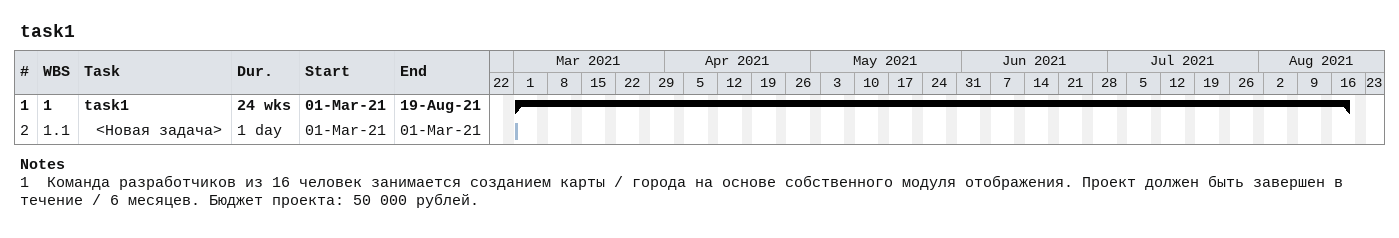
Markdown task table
task1

| ID | WBS | Task | Duration | Start | Finish |
|---|---|---|---|---|---|
| 1 | 1 | **task1** | 24w | 2021-03-01 | 2021-08-19 |
| 2 | 1.1 | <Новая задача> | 1d | 2021-03-01 | 2021-03-01 |

Notes
- 1: Команда разработчиков из 16 человек занимается созданием карты / города на основе собственного модуля отображения. Проект должен быть завершен в течение / 6 месяцев. Бюджет проекта: 50 000 рублей.
